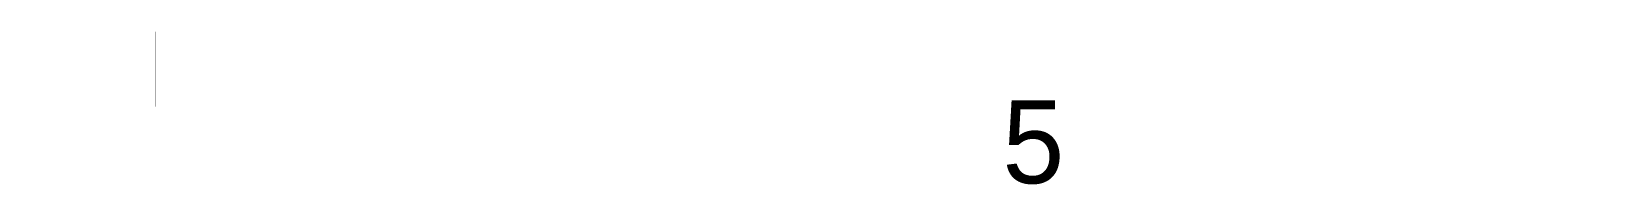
# Model space of a CAD drawing. Header units: millimetres. Extents: x 6 to 417, y 41 to 311.
# Drawn here: x 157.82 to 203.04, y 41.26 to 45.65 of the extents above; entities that cross this region are included whole.
import ezdxf

# ---------------------------------------------------------------- set-up
doc = ezdxf.new("R2010")
doc.units = ezdxf.units.MM
doc.layers.add('DrillDrawing', color=1, linetype='Continuous')

msp = doc.modelspace()

# ---------------------------------------------------------------- linework, layer by layer
at = {"layer": 'DrillDrawing', "const_width": 0.0038}
for points in [[(11.356, 45.644), (411.406, 45.644)], [(161.368, 43.49), (161.368, 45.644)]]:
    msp.add_lwpolyline(points, dxfattribs=at)
at = {"layer": 'DrillDrawing', "const_width": 0.0019}
for points in [[(161.367, 45.644, 1), (161.369, 45.644, 1)], [(161.367, 43.49, 1), (161.369, 43.49, 1)]]:
    msp.add_lwpolyline(points, format="xyb", close=True, dxfattribs=at)

# ---------------------------------------------------------------- texts
at = {"layer": 'DrillDrawing'}
msp.add_text('5', height=2.381, dxfattribs=at).set_placement((185.571, 41.296))

doc.saveas('drawing.dxf')
